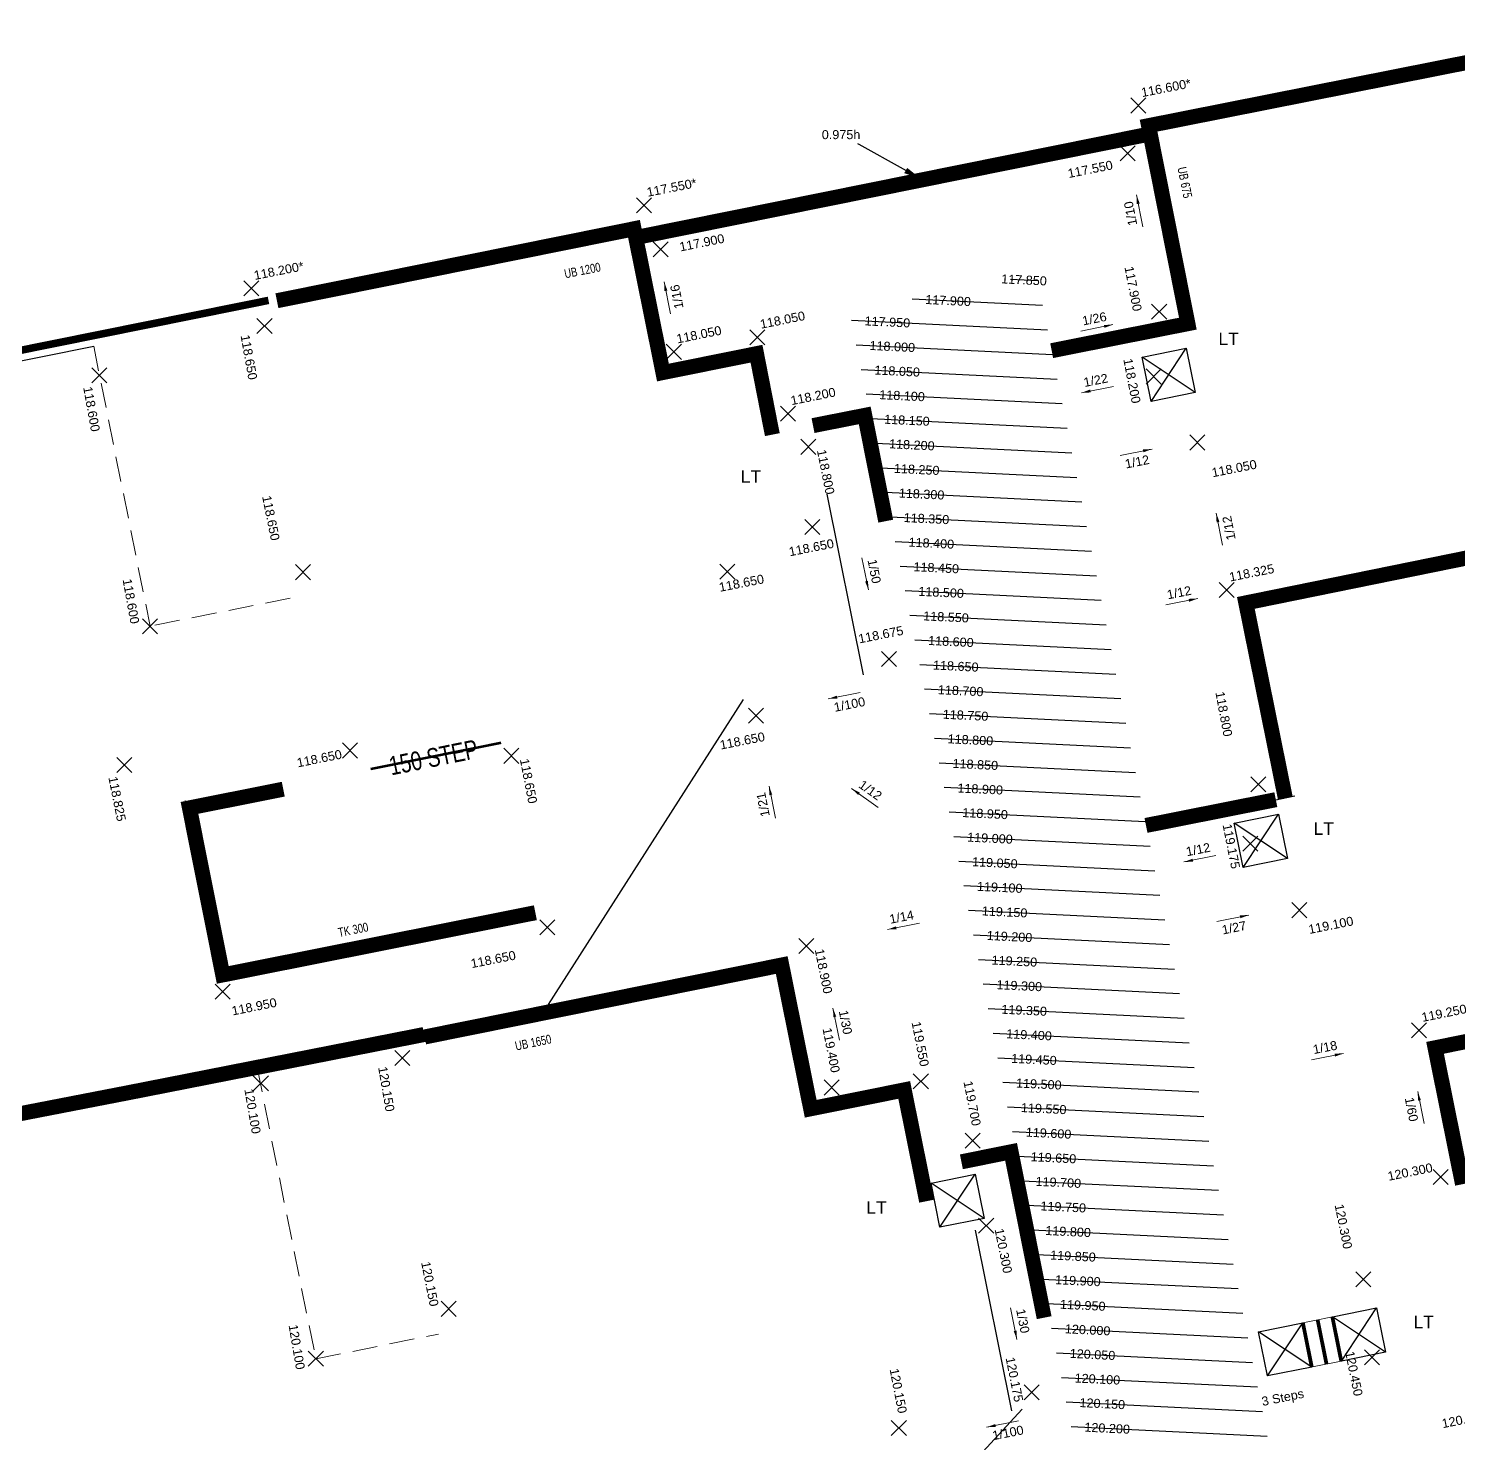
# Model space of a CAD drawing. Header units: metres. Extents: x 287878 to 288371, y 62805 to 63080.
# Drawn here: x 287951.41 to 287979.92, y 63033.74 to 63061.97 of the extents above; entities that cross this region are included whole.
import ezdxf
from ezdxf.enums import TextEntityAlignment as Align

# ---------------------------------------------------------------- set-up
doc = ezdxf.new("R2010")
doc.units = ezdxf.units.M
doc.header["$PDMODE"] = 3
doc.header["$PDSIZE"] = 0.15
doc.linetypes.add('DASHDOT', pattern=[25.399999999999995, 12.7, -6.349999999999999, 0, -6.349999999999999])
doc.linetypes.add('HIDDEN', pattern=[0.375, 0.25, -0.125])
for name, color, linetype, lineweight in [('EXP - LEVELS TEXT', 3, 'Continuous', 18), ('EXP - PLOT FFLS', 4, 'Continuous', 25), ('EXP - RETAINING WALLS - 0.6m', 190, 'Continuous', 18), ('EXP - RETAINING WALLS GRAVEL BOARD', 151, 'FENCELINE2', 18), ('EXP - STEPS', 240, 'Continuous', 18), ('EXP - TANKING', 12, 'TANKING', 35), ('EXP - UNDERBUILD', 94, 'UNDERBUILD', 35), ('EXP-EW-DESIGN-LINES', 1, 'HIDDEN', 9), ('EXP-EW-GRADIENTS', 3, 'Continuous', 18), ('EXP-EW-GRADIENTS-TEXT', 3, 'Continuous', 18), ('EXP-EW-LEVEL-LANDING', 1, 'Continuous', 25), ('EXP-EW-LEVEL-THRESHOLD-TEXT', 1, 'Continuous', 25), ('EXP-EW-LEVELS-POINTS', 3, 'Continuous', 18), ('EXP-EW-LEVELS-TEXT', 3, 'Continuous', 18), ('EXP-EW-PLOT-WALLS', 190, 'DASHDOT', 35), ('EXP-EW-RETAINING-WALL-HEIGHTS', 3, 'Continuous', 18), ('EXP-LEVEL-LANDING', 1, 'Continuous', 25), ('EXP-LEVEL-THRESHOLD-TEXT', 1, 'Continuous', 25)]:
    doc.layers.add(name, color=color, linetype=linetype, lineweight=lineweight)
for name, color, linetype in [('EXP - PEN 1', 1, 'Continuous'), ('XREF - SITE CONTOURS$0$EXP_-_ EW_CONT-SECONDARY_TEXT', 253, 'Continuous'), ('XREF - SITE CONTOURS$0$EXP_-_EW_-_CONT-PRIMARY', 10, 'Continuous'), ('XREF - SITE CONTOURS$0$EXP_-_EW_-_CONT-PRIMARY_TEXT', 10, 'Continuous'), ('XREF - SITE CONTOURS$0$EXP_-_EW_CONT-SECONDARY', 253, 'Continuous')]:
    doc.layers.add(name, color=color, linetype=linetype)
doc.layers.add('EXP - WORKING', color=6, linetype='Continuous', plot=False)
doc.layers.add('EXP-EW-TANKING TEXT', color=3, linetype='Continuous', true_color=0x00ff00)
doc.styles.add('18 @ 1 to 200', font='arial.ttf', dxfattribs={"height": 0.36})
doc.styles.add('18 @ 1 to 500', font='arial.ttf', dxfattribs={"height": 0.9})
doc.styles.add('25 @ 1 to 200', font='arial.ttf', dxfattribs={"height": 0.5})
doc.styles.add('Century Gothic', font='arial.ttf')
doc.styles.add('ESTROAD', font='arial.ttf', dxfattribs={"width": 0.75})
doc.styles.add('XREF - SITE CONTOURS$0$18 @ 1 to 200', font='arial.ttf', dxfattribs={"height": 0.36})
doc.linetypes.add('FENCELINE2', pattern='A,6.349999999999999,-2.54,[132,ltypeshp.shx,S=2.54,R=0,X=-2.54,Y=0],-2.54,25.4', length=36.83)
doc.linetypes.add('TANKING', pattern='A,0.3,-0.1575,["V",Century Gothic,S=0.3,R=0,X=-0.1464,Y=-0.15],-0.1575', length=0.6150000000000001)
doc.linetypes.add('UNDERBUILD', pattern='A,0.3,-0.1575,["O",Century Gothic,S=0.3,R=0,X=-0.181,Y=-0.15],-0.1575', length=0.6150000000000001)
doc.dimstyles.new('1 to 200 (18)', dxfattribs={"dimtxt": 0.36, "dimasz": 0.36, "dimexe": 0.09, "dimexo": 0.09, "dimgap": 0.12, "dimtad": 1, "dimdec": 3, "dimzin": 0, "dimdsep": 46, "dimtxsty": '18 @ 1 to 200', "dimcen": 0.12, "dimadec": 0, "dimazin": 0, "dimtfac": 1, "dimtdec": 3, "dimtofl": 0, "dimtmove": 0, "dimatfit": 3, "dimfxl": 0.12, "dimtolj": 1, "dimtzin": 0, "dimarcsym": 1})

# ---------------------------------------------------------------- blocks, each defined once
blk = doc.blocks.new('XREF - SITE CONTOURS')
at = {"layer": 'XREF - SITE CONTOURS$0$EXP_-_EW_-_CONT-PRIMARY', "flags": 128}
for points in [[(522.9089679999998, 320.291219), (526.8212329999999, 320.0997)], [(523.395994, 317.839116), (527.308259, 317.647598)], [(523.8830199999999, 315.387014), (527.795286, 315.195495)], [(524.370047, 312.934912), (528.282312, 312.743393)], [(524.8570729999999, 310.48281), (528.769338, 310.291291)], [(525.344099, 308.030707), (529.2563649999998, 307.839189)], [(525.831125, 305.578605), (529.7433909999999, 305.387086)], [(526.318152, 303.126503), (530.230417, 302.934984)], [(526.805178, 300.674401), (530.7174439999999, 300.482882)]]:
    blk.add_lwpolyline(points, dxfattribs=at)
at = {"layer": 'XREF - SITE CONTOURS$0$EXP_-_EW_CONT-SECONDARY', "flags": 128}
for points in [[(525.984129, 321.597635), (526.529017, 321.570961)], [(524.022447, 321.208014), (526.626423, 321.080541)], [(522.8115619999999, 320.781639), (526.7238279999999, 320.59012)], [(523.006373, 319.800798), (526.9186379999999, 319.609279)], [(523.103778, 319.310378), (527.0160439999999, 319.118859)], [(523.201183, 318.819957), (527.113449, 318.628438)], [(523.298589, 318.329537), (527.210854, 318.138018)], [(523.493399, 317.348696), (527.405665, 317.157177)], [(523.590804, 316.858275), (527.50307, 316.666757)], [(523.68821, 316.367855), (527.6004749999998, 316.176336)], [(523.7856149999999, 315.877435), (527.69788, 315.685916)], [(523.9804259999999, 314.896594), (527.892691, 314.705075)], [(524.077831, 314.406173), (527.9900959999999, 314.214654)], [(524.175236, 313.915753), (528.0875009999999, 313.724234)], [(524.272641, 313.425332), (528.184907, 313.233813)], [(524.467452, 312.444491), (528.379717, 312.252973)], [(524.5648569999998, 311.954071), (528.477122, 311.762552)], [(524.662262, 311.463651), (528.5745279999999, 311.272132)], [(524.759668, 310.97323), (528.6719329999999, 310.781711)], [(524.9544779999999, 309.992389), (528.866744, 309.80087)], [(525.0518829999999, 309.501969), (528.964149, 309.31045)], [(525.149289, 309.011548), (529.061554, 308.820029)], [(525.246694, 308.521128), (529.158959, 308.329609)], [(525.441504, 307.540287), (529.35377, 307.348768)], [(525.53891, 307.049867), (529.451175, 306.858348)], [(525.6363149999999, 306.559446), (529.54858, 306.367927)], [(525.73372, 306.069026), (529.6459859999999, 305.877507)], [(525.928531, 305.088185), (529.840796, 304.896666)], [(526.025936, 304.597764), (529.938201, 304.406245)], [(526.1233409999999, 304.107344), (530.035607, 303.915825)], [(526.2207469999998, 303.616923), (530.133012, 303.425405)], [(526.415557, 302.636083), (530.327822, 302.444564)], [(526.512962, 302.145662), (530.425228, 301.954143)], [(526.6103679999999, 301.655242), (530.522633, 301.463723)], [(526.7077729999999, 301.164821), (530.6200379999999, 300.973302)], [(526.902583, 300.18398), (530.8148489999999, 299.992461)], [(526.999989, 299.69356), (530.9122539999998, 299.502041)], [(527.097394, 299.203139), (531.009659, 299.011621)], [(527.194799, 298.712719), (531.107065, 298.5212)]]:
    blk.add_lwpolyline(points, dxfattribs=at)
at = {"layer": 'XREF - SITE CONTOURS$0$EXP_-_ EW_CONT-SECONDARY_TEXT', "char_height": 0.18, "width": 2.52, "attachment_point": 5, "rotation": 357.1974180340045, "line_spacing_factor": 0.888, "style": 'XREF - SITE CONTOURS$0$18 @ 1 to 200'}
for s, insert in [('117.850', (526.255574, 321.584347)), ('117.900', (524.741586, 321.17281)), ('117.950', (523.530701, 320.746435)), ('118.050', (523.7255119999999, 319.765594)), ('118.100', (523.8229169999998, 319.275173)), ('118.150', (523.920322, 318.784753)), ('118.200', (524.017728, 318.294332)), ('118.300', (524.212538, 317.313492)), ('118.350', (524.309943, 316.823071)), ('118.400', (524.407349, 316.332651)), ('118.450', (524.504754, 315.84223)), ('118.550', (524.699564, 314.861389)), ('118.600', (524.7969699999999, 314.370969)), ('118.650', (524.8943749999999, 313.880548)), ('118.700', (524.99178, 313.390128)), ('118.800', (525.186591, 312.409287)), ('118.850', (525.283996, 311.918867)), ('118.900', (525.381401, 311.428446)), ('118.950', (525.478806, 310.938026)), ('119.050', (525.673617, 309.957185)), ('119.100', (525.7710219999999, 309.466764)), ('119.150', (525.8684269999999, 308.976344)), ('119.200', (525.9658329999999, 308.485924)), ('119.300', (526.160643, 307.505083)), ('119.350', (526.258049, 307.014662)), ('119.400', (526.355454, 306.524242)), ('119.450', (526.452859, 306.033821)), ('119.550', (526.64767, 305.05298)), ('119.600', (526.745075, 304.56256)), ('119.650', (526.84248, 304.07214)), ('119.700', (526.9398849999999, 303.581719)), ('119.800', (527.1346959999998, 302.600878)), ('119.850', (527.232101, 302.110458)), ('119.900', (527.329506, 301.620037)), ('119.950', (527.426912, 301.129617)), ('120.050', (527.6217219999999, 300.148776)), ('120.100', (527.7191269999998, 299.658356)), ('120.150', (527.816533, 299.167935)), ('120.200', (527.913938, 298.677515))]:
    blk.add_mtext(s, dxfattribs=dict(at, insert=insert))
at = {"layer": 'XREF - SITE CONTOURS$0$EXP_-_EW_-_CONT-PRIMARY_TEXT', "char_height": 0.18, "width": 2.52, "attachment_point": 5, "rotation": 357.1974180340045, "line_spacing_factor": 0.888, "style": 'XREF - SITE CONTOURS$0$18 @ 1 to 200'}
for s, insert in [('118.000', (523.628106, 320.256014)), ('118.250', (524.115133, 317.803912)), ('118.500', (524.602159, 315.35181)), ('118.750', (525.089185, 312.899708)), ('119.000', (525.576212, 310.447605)), ('119.250', (526.063238, 307.995503)), ('119.500', (526.550264, 305.543401)), ('119.750', (527.0372909999999, 303.091299)), ('120.000', (527.524317, 300.639196))]:
    blk.add_mtext(s, dxfattribs=dict(at, insert=insert))
blk = doc.blocks.new('*U27')
at = {"layer": 'EXP-LEVEL-LANDING', "ltscale": 2}
for p, q in [((-7.710319967667097, 0.9005004127585998), (-8.308205394004904, -0.2231245322432835)), ((-7.447450208339891, 0.0397452270796714), (-8.571075153332108, 0.6376306534356448))]:
    blk.add_line(p, q, dxfattribs=at)
blk.add_lwpolyline([(-8.308205394004904, -0.2231245322432835), (-8.571075153332108, 0.6376306534356448), (-7.710319967667097, 0.9005004127585998), (-7.447450208339891, 0.0397452270796714)], close=True, dxfattribs=at)
blk = doc.blocks.new('*U973')
at = {"layer": 'EXP-LEVEL-LANDING', "ltscale": 2}
for p, q in [((-9.103252072139332, 0.2421797271569829), (-9.70113749847714, -0.8814452178448995)), ((-8.840382312812128, -0.6185754585219456), (-9.964007257804344, -0.0206900321659703))]:
    blk.add_line(p, q, dxfattribs=at)
blk.add_lwpolyline([(-9.70113749847714, -0.8814452178448995), (-9.964007257804344, -0.0206900321659703), (-9.103252072139332, 0.2421797271569829), (-8.840382312812128, -0.6185754585219456)], close=True, dxfattribs=at)
blk = doc.blocks.new('*U1163')
at = {"layer": 'EXP-LEVEL-THRESHOLD-TEXT', "style": '25 @ 1 to 200'}
blk.add_text('LT', height=0.4999999999999999, rotation=359.9999595673575, dxfattribs=at).set_placement((-0.0404222875880578, -0.6499999999883528), align=Align.MIDDLE_CENTER)
blk = doc.blocks.new('*U1142')
at = {"layer": 'EXP-LEVEL-THRESHOLD-TEXT', "style": '25 @ 1 to 200'}
blk.add_text('LT', height=0.4999999999999999, rotation=359.9999595673575, dxfattribs=at).set_placement((-0.0404222875880578, -0.6499999999883528), align=Align.MIDDLE_CENTER)
blk = doc.blocks.new('*U1143')
at = {"layer": 'EXP-LEVEL-THRESHOLD-TEXT', "style": '25 @ 1 to 200'}
blk.add_text('LT', height=0.4999999999999999, rotation=359.9999595673575, dxfattribs=at).set_placement((-0.0404222875880578, -0.6499999999883528), align=Align.MIDDLE_CENTER)
blk = doc.blocks.new('*U1144')
at = {"layer": 'EXP-LEVEL-THRESHOLD-TEXT', "style": '25 @ 1 to 200'}
blk.add_text('LT', height=0.4999999999999999, rotation=359.9999595673575, dxfattribs=at).set_placement((-0.0404222875880578, -0.6499999999883528), align=Align.MIDDLE_CENTER)
blk = doc.blocks.new('*U1145')
at = {"layer": 'EXP-LEVEL-THRESHOLD-TEXT', "style": '25 @ 1 to 200'}
blk.add_text('LT', height=0.4999999999999999, rotation=359.9999595673575, dxfattribs=at).set_placement((-0.0404222875880578, -0.6499999999883528), align=Align.MIDDLE_CENTER)
blk = doc.blocks.new('*U1269')
at = {"layer": 'EXP-EW-GRADIENTS-TEXT', "color": 0, "style": '18 @ 1 to 200'}
blk.add_attdef('1/00', (0.1298908593302424, 0.2000000000419158), '', height=0.3599999999999999, rotation=359.9999999966649, dxfattribs=at)
at = {"layer": 'EXP-EW-GRADIENTS'}
blk.add_leader([(1.299999999871943, -5.82072e-11), (0, 0)], dimstyle='1 to 200 (18)', dxfattribs=at)
blk = doc.blocks.new('*U1270')
at = {"layer": 'EXP-EW-GRADIENTS-TEXT', "color": 0, "style": '18 @ 1 to 200'}
blk.add_attdef('1/00', (0.1298908593511976, -0.5600000000419156), '', height=0.3599999999999999, rotation=3.3350922e-09, dxfattribs=at)
at = {"layer": 'EXP-EW-GRADIENTS'}
blk.add_leader([(1.299999999871943, 5.82081e-11), (0, 0)], dimstyle='1 to 200 (18)', dxfattribs=at)
blk = doc.blocks.new('*U1271')
at = {"layer": 'EXP-EW-GRADIENTS-TEXT', "color": 0, "style": '18 @ 1 to 200'}
blk.add_attdef('1/00', (-0.5599999999854309, 1.139413369582001), '', height=0.3599999999999999, rotation=269.9999999967794, dxfattribs=at)
at = {"layer": 'EXP-EW-GRADIENTS'}
blk.add_leader([(5.56095e-11, 1.299999999871943), (0, 0)], dimstyle='1 to 200 (18)', dxfattribs=at)
blk = doc.blocks.new('*U1280')
at = {"layer": 'EXP-EW-GRADIENTS-TEXT', "color": 0, "style": '18 @ 1 to 200'}
blk.add_attdef('1/00', (0.1298908593302424, 0.2000000000419158), '', height=0.3599999999999999, rotation=359.9999999966649, dxfattribs=at)
at = {"layer": 'EXP-EW-GRADIENTS'}
blk.add_leader([(1.299999999871943, -5.82072e-11), (0, 0)], dimstyle='1 to 200 (18)', dxfattribs=at)
blk = doc.blocks.new('*U1281')
at = {"layer": 'EXP-EW-GRADIENTS-TEXT', "color": 0, "style": '18 @ 1 to 200'}
blk.add_attdef('1/00', (0.1298908593511976, -0.5600000000419156), '', height=0.3599999999999999, rotation=3.3350922e-09, dxfattribs=at)
at = {"layer": 'EXP-EW-GRADIENTS'}
blk.add_leader([(1.299999999871943, 5.82081e-11), (0, 0)], dimstyle='1 to 200 (18)', dxfattribs=at)
blk = doc.blocks.new('*U1282')
at = {"layer": 'EXP-EW-GRADIENTS-TEXT', "color": 0, "style": '18 @ 1 to 200'}
blk.add_attdef('1/00', (0.1298908593511976, -0.5600000000419156), '', height=0.3599999999999999, rotation=3.3350922e-09, dxfattribs=at)
at = {"layer": 'EXP-EW-GRADIENTS'}
blk.add_leader([(1.299999999871943, 5.82081e-11), (0, 0)], dimstyle='1 to 200 (18)', dxfattribs=at)
blk = doc.blocks.new('*U1283')
at = {"layer": 'EXP-EW-GRADIENTS-TEXT', "color": 0, "style": '18 @ 1 to 200'}
blk.add_attdef('1/00', (-1.139413369562165, 0.1999999999831525), '', height=0.3599999999999999, rotation=3.3351721e-09, dxfattribs=at)
at = {"layer": 'EXP-EW-GRADIENTS'}
blk.add_leader([(-1.299999999871943, -5.82086e-11), (0, 0)], dimstyle='1 to 200 (18)', dxfattribs=at)
blk = doc.blocks.new('*U1284')
at = {"layer": 'EXP-EW-GRADIENTS-TEXT', "color": 0, "style": '18 @ 1 to 200'}
blk.add_attdef('1/00', (-1.139413369562165, 0.1999999999831525), '', height=0.3599999999999999, rotation=3.3351721e-09, dxfattribs=at)
at = {"layer": 'EXP-EW-GRADIENTS'}
blk.add_leader([(-1.299999999871943, -5.82086e-11), (0, 0)], dimstyle='1 to 200 (18)', dxfattribs=at)
blk = doc.blocks.new('*U1273')
at = {"layer": 'EXP-EW-GRADIENTS-TEXT', "color": 0, "style": '18 @ 1 to 200'}
blk.add_attdef('1/00', (0.1298908593302424, 0.2000000000419158), '', height=0.3599999999999999, rotation=359.9999999966649, dxfattribs=at)
at = {"layer": 'EXP-EW-GRADIENTS'}
blk.add_leader([(1.299999999871943, -5.82072e-11), (0, 0)], dimstyle='1 to 200 (18)', dxfattribs=at)
blk = doc.blocks.new('*U1274')
at = {"layer": 'EXP-EW-GRADIENTS-TEXT', "color": 0, "style": '18 @ 1 to 200'}
blk.add_attdef('1/00', (0.1298908593302424, 0.2000000000419158), '', height=0.3599999999999999, rotation=359.9999999966649, dxfattribs=at)
at = {"layer": 'EXP-EW-GRADIENTS'}
blk.add_leader([(1.299999999871943, -5.82072e-11), (0, 0)], dimstyle='1 to 200 (18)', dxfattribs=at)
blk = doc.blocks.new('*U64')
at = {"layer": 'EXP-EW-GRADIENTS-TEXT', "color": 0, "style": '18 @ 1 to 200'}
blk.add_attdef('1/00', (-1.139413369583121, -0.5599999999831541), '', height=0.3599999999999999, rotation=359.9999999966649, dxfattribs=at)
at = {"layer": 'EXP-EW-GRADIENTS'}
blk.add_leader([(-1.299999999871943, 5.82067e-11), (0, 0)], dimstyle='1 to 200 (18)', dxfattribs=at)
blk = doc.blocks.new('*U1286')
at = {"layer": 'EXP-EW-GRADIENTS-TEXT', "color": 0, "style": '18 @ 1 to 200'}
blk.add_attdef('1/00', (-0.1288440289435155, -0.2006759865054055), '', height=0.3599999999999999, rotation=180.299388173485, dxfattribs=at)
at = {"layer": 'EXP-EW-GRADIENTS'}
blk.add_leader([(-1.299982252404535, -0.0067928712842638), (0, 0)], dimstyle='1 to 200 (18)', dxfattribs=at)
blk = doc.blocks.new('*U1287')
at = {"layer": 'EXP-EW-GRADIENTS-TEXT', "color": 0, "style": '18 @ 1 to 200'}
blk.add_attdef('1/00', (1.140442871536414, -0.1940435092757433), '', height=0.3599999999999999, rotation=180.2993881801553, dxfattribs=at)
at = {"layer": 'EXP-EW-GRADIENTS'}
blk.add_leader([(1.299982252403926, 0.0067928714006781), (0, 0)], dimstyle='1 to 200 (18)', dxfattribs=at)
blk = doc.blocks.new('*U1288')
at = {"layer": 'EXP-EW-GRADIENTS-TEXT', "color": 0, "style": '18 @ 1 to 200'}
blk.add_attdef('1/00', (0.1298908593302424, 0.2000000000419158), '', height=0.3599999999999999, rotation=359.9999999966649, dxfattribs=at)
at = {"layer": 'EXP-EW-GRADIENTS'}
blk.add_leader([(1.299999999871943, -5.82072e-11), (0, 0)], dimstyle='1 to 200 (18)', dxfattribs=at)
blk = doc.blocks.new('*U1289')
at = {"layer": 'EXP-EW-GRADIENTS-TEXT', "color": 0, "style": '18 @ 1 to 200'}
blk.add_attdef('1/00', (-1.139413369562165, 0.1999999999831525), '', height=0.3599999999999999, rotation=3.3351721e-09, dxfattribs=at)
at = {"layer": 'EXP-EW-GRADIENTS'}
blk.add_leader([(-1.299999999871943, -5.82086e-11), (0, 0)], dimstyle='1 to 200 (18)', dxfattribs=at)
blk = doc.blocks.new('*U1291')
at = {"layer": 'EXP-EW-GRADIENTS-TEXT', "color": 0, "style": '18 @ 1 to 200'}
blk.add_attdef('1/00', (-0.639355904092406, 0.9640989859098764), '', height=0.3599999999999999, rotation=313.5065590754113, dxfattribs=at)
at = {"layer": 'EXP-EW-GRADIENTS'}
blk.add_leader([(-0.8949688931591184, 0.9428842346463294), (0, 0)], dimstyle='1 to 200 (18)', dxfattribs=at)
blk = doc.blocks.new('*U1292')
at = {"layer": 'EXP-EW-GRADIENTS-TEXT', "color": 0, "style": '18 @ 1 to 200'}
blk.add_attdef('1/00', (-0.1288440289435155, -0.2006759865054055), '', height=0.3599999999999999, rotation=180.299388173485, dxfattribs=at)
at = {"layer": 'EXP-EW-GRADIENTS'}
blk.add_leader([(-1.299982252404535, -0.0067928712842638), (0, 0)], dimstyle='1 to 200 (18)', dxfattribs=at)
blk = doc.blocks.new('*U1293')
at = {"layer": 'EXP-EW-GRADIENTS-TEXT', "color": 0, "style": '18 @ 1 to 200'}
blk.add_attdef('1/00', (0.1298908593511976, -0.5600000000419156), '', height=0.3599999999999999, rotation=3.3350922e-09, dxfattribs=at)
at = {"layer": 'EXP-EW-GRADIENTS'}
blk.add_leader([(1.299999999871943, 5.82081e-11), (0, 0)], dimstyle='1 to 200 (18)', dxfattribs=at)

msp = doc.modelspace()

# ---------------------------------------------------------------- linework, layer by layer
at = {"layer": 'EXP - RETAINING WALLS - 0.6m', "const_width": 0.3}
for points in [[(287963.664765874, 63057.82643202282), (287973.6305256762, 63059.83454461502)], [(287971.8126363308, 63055.54031253051), (287974.4031334556, 63056.0544483141)], [(287967.0531227267, 63054.04550884865), (287968.0840487486, 63054.24865095225), (287968.503727187, 63052.13886946257)], [(287976.2829393417, 63046.58312700837), (287973.6937912063, 63046.0688811148)], [(287959.297216742, 63041.89852538923), (287953.4226172461, 63040.74230544538)], [(287953.4226172461, 63040.74230544538), (287948.4983056818, 63039.78684334963)], [(287970.0125050095, 63039.35883869938), (287971.0030424794, 63039.5584331915), (287971.6624803362, 63036.25024172484)]]:
    msp.add_lwpolyline(points, dxfattribs=at)
at = {"layer": 'EXP - RETAINING WALLS GRAVEL BOARD', "ltscale": 0.05, "const_width": 0.15}
msp.add_lwpolyline([(287956.1932605141, 63056.54330516147), (287945.654466021, 63054.41972538954)], dxfattribs=at)
at = {"layer": 'EXP - STEPS'}
for p, q in [((287977.4105435796, 63036.26575025782, -0.0107881971715086), (287976.2341875997, 63036.02871311234, -0.0107881971715086)), ((287977.5883214387, 63035.38348327283, -0.0107881971715086), (287976.4119654587, 63035.14644612735, -0.0107881971715086))]:
    msp.add_line(p, q, dxfattribs=at)
at = {"layer": 'EXP - STEPS', "const_width": 0.075, "elevation": -0.0107881971715086}
for points in [[(287977.0001434487, 63035.26496470009), (287976.8223655896, 63036.14723168507)], [(287977.2942324438, 63035.32422398646), (287977.1164545846, 63036.20649097145)], [(287977.5883214387, 63035.38348327283), (287977.4105435796, 63036.26575025782)]]:
    msp.add_lwpolyline(points, dxfattribs=at)
at = {"layer": 'EXP - TANKING', "const_width": 0.3, "flags": 128}
msp.add_lwpolyline([(287956.4876068739, 63046.79244238755), (287954.6168861045, 63046.41937429802), (287955.2813635421, 63043.08740413453), (287961.5155022868, 63044.32780045588)], dxfattribs=at)
at = {"layer": 'EXP - UNDERBUILD', "const_width": 0.3, "flags": 128}
for points in [[(287982.7468071573, 63061.81545327369), (287973.7448889892, 63060.028843203), (287974.5579401426, 63055.93224704619)], [(287966.2414867595, 63053.86530270837), (287965.9253168659, 63055.47991086322), (287964.0603024892, 63055.10410822222), (287963.4825244472, 63057.97147592337), (287956.360669285, 63056.53641353841)], [(287976.4711131393, 63046.62047384413), (287975.684780684, 63050.5085947672), (287984.6512655231, 63052.33275151082)], [(287969.3189299959, 63038.57371989655), (287968.8717692975, 63040.79286643798), (287967.0067549209, 63040.41706379697), (287966.4289768788, 63043.28443149812), (287959.3071217166, 63041.84936911317)], [(287980.0065159914, 63038.9127216245), (287979.4583675925, 63041.63304482823), (287986.5802227547, 63043.06810721318)]]:
    msp.add_lwpolyline(points, dxfattribs=at)
at = {"layer": 'EXP - WORKING'}
for points in [[(287945.6673623115, 63054.21065338728), (287952.7071461833, 63055.62917830845)], [(287975.5966151032, 63050.56755942071), (287975.7729462649, 63050.4496301137)], [(287961.7786779258, 63042.50040565634), (287965.6680719843, 63048.57935871691)], [(287976.2829071396, 63046.58312061251), (287976.6593191389, 63046.65782707575)], [(287965.2635726387, 63027.95452666238), (287971.2256901338, 63034.42656987377)]]:
    msp.add_lwpolyline(points, dxfattribs=at)
at = {"layer": 'EXP-EW-DESIGN-LINES', "ltscale": 2}
for points in [[(287952.7071461833, 63055.62917830855), (287953.8328257106, 63050.04271277445)], [(287956.6247915919, 63050.60529725912), (287953.8328257106, 63050.04271277445)], [(287954.5328260308, 63046.56878652123), (287954.556035918, 63046.45360166485)], [(287955.9656027672, 63041.24280774829), (287957.136900739, 63035.42994930108), (287959.5833120511, 63035.92290412427)]]:
    msp.add_lwpolyline(points, dxfattribs=at)
at = {"layer": 'EXP-EW-LEVEL-LANDING'}
for points in [[(287967.328191929, 63052.68043736226), (287968.0551432115, 63049.07276023413)], [(287970.2867123882, 63037.99804422741), (287971.0136636707, 63034.39036709927)]]:
    msp.add_lwpolyline(points, dxfattribs=at)
at = {"layer": 'EXP-EW-LEVELS-POINTS'}
for p in [(287973.5436863809, 63060.43116300084), (287973.3253987433, 63059.47956874478), (287963.6830244005, 63058.44233034642), (287964.0152544478, 63057.56161085594), (287955.8481866212, 63056.78342951771), (287973.9560518335, 63056.31559284417), (287956.1139680097, 63056.03343937412), (287965.9429422819, 63055.80920072491), (287964.277266647, 63055.51689691531), (287952.821377168, 63055.04774608501), (287973.8489858755, 63055.02466990256), (287966.5532659829, 63054.28601389827), (287966.9624171354, 63053.62221095408), (287974.7157724962, 63053.70867845216), (287967.0387087039, 63052.02184124913), (287956.8840409471, 63051.12143489605), (287965.3443259426, 63051.13242393406), (287975.2997909811, 63050.76607375397), (287953.8328257106, 63050.04271277445), (287968.5702872238, 63049.39169885408), (287965.9185133078, 63048.26180110166), (287957.820020494, 63047.56447206457), (287961.0383222537, 63047.4575353713), (287953.3193169332, 63047.27550564503), (287975.9324701913, 63046.89187144249), (287975.7729153163, 63045.70502338872), (287976.7511073076, 63044.37886009907), (287961.757148744, 63044.03466413688), (287966.9190589197, 63043.66283955917), (287955.2782672071, 63042.75318532121), (287979.1379570443, 63041.98151769863), (287958.85955939, 63041.43154135682), (287956.0400807062, 63040.92565442412), (287967.4263203116, 63040.84145868616), (287969.2029865745, 63040.96524749382), (287970.2375154128, 63039.78019878821), (287979.5731706654, 63039.05862513252), (287970.5064795883, 63038.08468502444), (287978.0288136855, 63037.01576563595), (287959.7879156335, 63036.42581109058), (287957.136900739, 63035.42994930108), (287978.2013084592, 63035.45764398685), (287971.412027723, 63034.75867383034), (287968.7640812484, 63034.04592869996)]:
    msp.add_point(p, dxfattribs=at)
at = {"layer": 'EXP-EW-PLOT-WALLS', "ltscale": 0.05, "const_width": 0.05}
msp.add_lwpolyline([(287958.2301824196, 63047.19394660612), (287960.8323852195, 63047.71829360158)], dxfattribs=at)

# ---------------------------------------------------------------- block references
at = {"layer": 'EXP - PEN 1'}
msp.add_blockref('XREF - SITE CONTOURS', (287445.0062371519, 62735.36581857865), dxfattribs=at)
at = {"layer": 'EXP-EW-GRADIENTS'}
for name, p, xscale, yscale, zscale, rotation, values in [('*U1274', (287973.6314785211, 63058.0090785694), 0.4999999999999985, 0.4999999999999985, 0.4999999999999985, 101.2256138728751, {'1/00': '1/10'}), ('*U1293', (287964.2106891854, 63056.27446107792), 0.4999999999999985, 0.4999999999999985, 0.4999999999999985, 101.2256138728751, {'1/00': '1/16'}), ('*U1273', (287972.3972090877, 63055.93261087744), 0.4999999999999988, 0.4999999999999988, 0.4999999999999988, 11.22561387287763, {'1/00': '1/26'}), ('*U1284', (287973.0469268844, 63054.82752056422), 0.4999999999999988, 0.4999999999999988, 0.4999999999999988, 11.22561387287763, {'1/00': '1/22'}), ('*U1281', (287973.176649903, 63053.45085659644), 0.4999999999999988, 0.4999999999999988, 0.4999999999999988, 11.22561387287763, {'1/00': '1/12'}), ('*U1282', (287975.2211778761, 63051.66078490686), 0.4999999999999985, 0.4999999999999985, 0.4999999999999985, 101.2256138728751, {'1/00': '1/12'}), ('*U1292', (287968.0285905875, 63051.40508406753), 0.4999999999999987, 0.4999999999999987, 0.4999999999999987, 101.0932248076424, {'1/00': '1/50'}), ('*U1280', (287974.0871037264, 63050.46833510199), 0.4999999999999988, 0.4999999999999988, 0.4999999999999988, 11.22561387287763, {'1/00': '1/12'}), ('*U64', (287967.99399788, 63048.72067623065), 0.4999999999999988, 0.4999999999999988, 0.4999999999999988, 11.22561387287763, {'1/00': '1/100'}), ('*U1291', (287968.3527407506, 63046.43003731042), 0.4999999999999988, 0.4999999999999988, 0.4999999999999988, 11.22561387287763, {'1/00': '1/12'}), ('*U1288', (287966.3036229164, 63046.21688919059), 0.4999999999999988, 0.4999999999999988, 0.4999999999999988, 101.3926129844617, {'1/00': '1/21'}), ('*U1283', (287975.0891322247, 63045.46681393322), 0.4999999999999988, 0.4999999999999988, 0.4999999999999988, 11.22561387287763, {'1/00': '1/12'}), ('*U1289', (287969.1747622986, 63044.11933664495), 0.4999999999999988, 0.4999999999999988, 0.4999999999999988, 11.22561387287763, {'1/00': '1/14'}), ('*U1270', (287975.1085793058, 63044.15551641372), 0.4999999999999988, 0.4999999999999988, 0.4999999999999988, 11.22561387287763, {'1/00': '1/27'}), ('*U1287', (287967.5798653387, 63041.78751917084), 0.4999999999999987, 0.4999999999999987, 0.4999999999999987, 101.0932248076424, {'1/00': '1/30'}), ('*U1269', (287976.997675884, 63041.39613995779), 0.4999999999999988, 0.4999999999999988, 0.4999999999999988, 11.22561387287763, {'1/00': '1/18'}), ('*U1271', (287979.2389637361, 63040.12385817066), 0.4999999999999988, 0.4999999999999988, 0.4999999999999988, 11.22561387287763, {'1/00': '1/60'}), ('*U1286', (287970.9917643979, 63036.44865762858), 0.4999999999999987, 0.4999999999999987, 0.4999999999999987, 101.0932248076424, {'1/00': '1/30'}), ('*U64', (287971.1536134746, 63034.19030127384), 0.4999999999999988, 0.4999999999999988, 0.4999999999999988, 11.22561387287763, {'1/00': '1/100'})]:
    msp.add_blockref(name, p, dxfattribs=dict(at, xscale=xscale, yscale=yscale, zscale=zscale, rotation=rotation)).add_auto_attribs(values)
at = {"layer": 'EXP-EW-LEVEL-LANDING', "extrusion": (-0.0088348284515473, 0.0084439539759142, 0.9999253199351862), "rotation": 264.5638054979198}
for p in [(287961.8093206346, 63066.35451422205, -2011.775761659738), (287963.6486192987, 63057.05765218562, -2011.870558527152), (287965.6055300533, 63047.21070676386, -2011.966480656157)]:
    msp.add_blockref('*U27', p, dxfattribs=at)
at = {"layer": 'EXP-EW-LEVEL-LANDING', "extrusion": (-0.0088045984329377, 0.0084754704264918, 0.9999253199351862), "rotation": 264.3590650523557}
for name, p in [('*U27', (287957.6494479687, 63049.87119756522, -2001.17662655208)), ('*U973', (287964.7007125724, 63045.45603697381, -2001.277890146666))]:
    msp.add_blockref(name, p, dxfattribs=at)
at = {"layer": 'EXP-EW-LEVEL-THRESHOLD-TEXT', "xscale": 0.5, "yscale": 0.5, "zscale": 0.5}
for name, p in [('*U1143', (287975.3618740337, 63056.10020991769)), ('*U1163', (287965.8351800332, 63053.35455606459)), ('*U1144', (287977.2588965213, 63046.33170165347)), ('*U1142', (287968.3403563054, 63038.77217565529)), ('*U1145', (287979.2519905972, 63036.48759102461))]:
    msp.add_blockref(name, p, dxfattribs=at)

# ---------------------------------------------------------------- texts
at = {"layer": 'EXP - LEVELS TEXT', "insert": (287975.9851597155, 63034.66315724835), "char_height": 0.18, "attachment_point": 1, "rotation": 11.392612983387203, "style": '18 @ 1 to 500'}
msp.add_mtext_dynamic_manual_height_columns('3 Steps', width=2.150534407410304, gutter_width=1, heights=[0], dxfattribs=at)
at = {"layer": 'EXP - PLOT FFLS', "style": 'ESTROAD', "width": 0.75}
msp.add_text('150 STEP', height=0.375, rotation=11.392612992259, dxfattribs=at).set_placement((287958.6419307214, 63047.06610061572))
at = {"layer": 'EXP - TANKING', "insert": (287957.8820450155, 63043.98844059517), "char_height": 0.18, "width": 2.449999999999999, "attachment_point": 5, "rotation": 11.134237729392932, "line_spacing_factor": 0.888, "style": 'ESTROAD'}
msp.add_mtext('TK 300', dxfattribs=at)
at = {"layer": 'EXP-EW-LEVELS-TEXT', "style": '18 @ 1 to 200'}
for s, rotation, p in [('116.600*', 11.10359339421827, (287973.6174021318, 63060.59840150874)), ('117.550', 11.31333519002511, (287972.1534506061, 63058.98320142872)), ('117.550*', 11.10359339421827, (287963.7567401513, 63058.60956885431)), ('117.900', 11.30740149986604, (287964.4083161109, 63057.51869184541)), ('118.200*', 11.10359339421827, (287955.9219023721, 63056.9506680256)), ('117.900', 281.0369876817655, (287973.2636351107, 63057.20511468569)), ('118.050', 11.31333519002507, (287966.0160453327, 63055.97670796179)), ('118.650', 280.1947111166478, (287955.6352026581, 63055.84112129051)), ('118.050', 11.31333519002507, (287964.3503696979, 63055.68440415219)), ('118.200', 281.031053991611, (287973.2403400359, 63055.36696412827)), ('118.600', 280.1947111166478, (287952.4970367749, 63054.80631703403)), ('118.200', 11.31333519002638, (287966.6263690337, 63054.45352113515)), ('118.800', 281.3955798295007, (287967.1300291347, 63053.54934842499)), ('118.050', 11.22264612863528, (287975.024778379, 63053.01449367013)), ('118.650', 281.3767677694053, (287956.0652999247, 63052.62913186558)), ('118.650', 11.0706611536305, (287966.5904232032, 63051.43776437742)), ('118.325', 11.22857980064887, (287975.3730939212, 63050.93371353474)), ('118.600', 280.1947111166478, (287953.2828151792, 63050.9727623305)), ('118.650', 11.0706611536305, (287965.1972085877, 63050.72893795333)), ('118.675', 11.09765970405893, (287967.9762104477, 63049.70047194824)), ('118.800', 280.5668075562242, (287975.0768969063, 63048.72312400981)), ('118.650', 11.0706611536305, (287965.2137316792, 63047.58260524016)), ('118.650', 11.38964614025153, (287956.7788915111, 63047.22732543)), ('118.650', 281.0840744094121, (287961.2055356391, 63047.38376265145)), ('118.825', 281.3456382936561, (287952.9988152481, 63047.02765444058)), ('119.175', 281.2226461286323, (287975.2198713628, 63046.08154658844)), ('119.100', 11.22264612844078, (287976.9519834377, 63043.90362196134)), ('118.650', 11.15435126543076, (287960.2462848713, 63043.221781998)), ('118.900', 281.395579827786, (287967.086670919, 63043.58997703008)), ('118.950', 11.2492246329413, (287955.4793637702, 63042.2780404175)), ('119.250', 11.39557982845718, (287979.2108195733, 63042.14912969793)), ('119.550', 281.0647274622037, (287969.0183133338, 63042.13857351005)), ('119.400', 281.0647274622037, (287967.241647071, 63042.01478470239)), ('120.150', 279.7423436836002, (287958.379290567, 63041.24300922469)), ('120.100', 279.7423436836002, (287955.7112281192, 63040.80058731972)), ('119.700', 281.0647274622037, (287970.0528421721, 63040.95352480444)), ('120.300', 11.49026707367962, (287978.5338169889, 63038.97967793034)), ('120.300', 281.3767677694055, (287977.4547863093, 63038.49700611211)), ('120.300', 281.3133351804649, (287970.6739868252, 63038.01158197356)), ('120.150', 281.3133351804631, (287959.235898116, 63037.35167546281)), ('120.100', 279.7423436836002, (287956.5923706192, 63036.09836005259)), ('120.450', 281.3708340792456, (287977.6647649689, 63035.56297217324)), ('120.175', 281.3133351804649, (287970.8937285588, 63035.44485971196)), ('120.150', 281.0647274622037, (287968.5794080076, 63035.21925471618)), ('120.300', 11.25515832483695, (287979.612785726, 63034.04524478762))]:
    msp.add_text(s, height=0.18, rotation=rotation, dxfattribs=at).set_placement(p)
at = {"layer": 'EXP-EW-TANKING TEXT', "char_height": 0.18, "width": 2.449999999999999, "attachment_point": 5, "line_spacing_factor": 0.888, "style": 'ESTROAD'}
for s, insert, rotation in [('UB 675', (287974.4689443544, 63058.89569389208), 281.22561297370703), ('UB 1200', (287962.4544355461, 63057.14081970689), 11.225612973707044), ('UB 1650', (287961.472639064, 63041.73871482373), 11.695766584396585)]:
    msp.add_mtext(s, dxfattribs=dict(at, insert=insert, rotation=rotation))

# ---------------------------------------------------------------- leaders
at = {"layer": 'EXP-EW-RETAINING-WALL-HEIGHTS'}
msp.add_leader([(287969.2166680235, 63058.95969866355), (287967.6124952833, 63059.84976964167)], dimstyle='1 to 200 (18)', dxfattribs=at)

# ---------------------------------------------------------------- next in the draw order: wipeouts: each hides what was drawn before it
msp.add_wipeout([(287967.1689806275, 63059.828060799584), (287967.2131583509, 63059.9246972114), (287967.3020234439, 63059.98683037656), (287967.40405287157, 63060.02459179875), (287967.51094608754, 63060.04525442191), (287967.6196394843, 63060.051861355896), (287967.7283328811, 63060.04525442191), (287967.8352260972, 63060.02459179872), (287967.9372555247, 63059.98683037659), (287968.02612061775, 63059.92469721137), (287968.07029834116, 63059.828060799584), (287968.02612061775, 63059.7314243878), (287967.9372555247, 63059.66929122257), (287967.8352260972, 63059.63152980045), (287967.7283328811, 63059.61086717726), (287967.6196394843, 63059.60426024327), (287967.51094608754, 63059.61086717725), (287967.40405287157, 63059.63152980042), (287967.302023444, 63059.66929122258), (287967.2131583509, 63059.731424387806)]).dxf.layer = 'EXP-EW-RETAINING-WALL-HEIGHTS'

# ---------------------------------------------------------------- next in the draw order: texts
at = {"layer": 'EXP-EW-RETAINING-WALL-HEIGHTS', "style": '18 @ 1 to 200'}
msp.add_text('0.975h', height=0.18, rotation=359.9999999999992, dxfattribs=at).set_placement((287967.6124952833, 63059.84976964167), align=Align.MIDDLE_CENTER)

doc.saveas('drawing.dxf')
